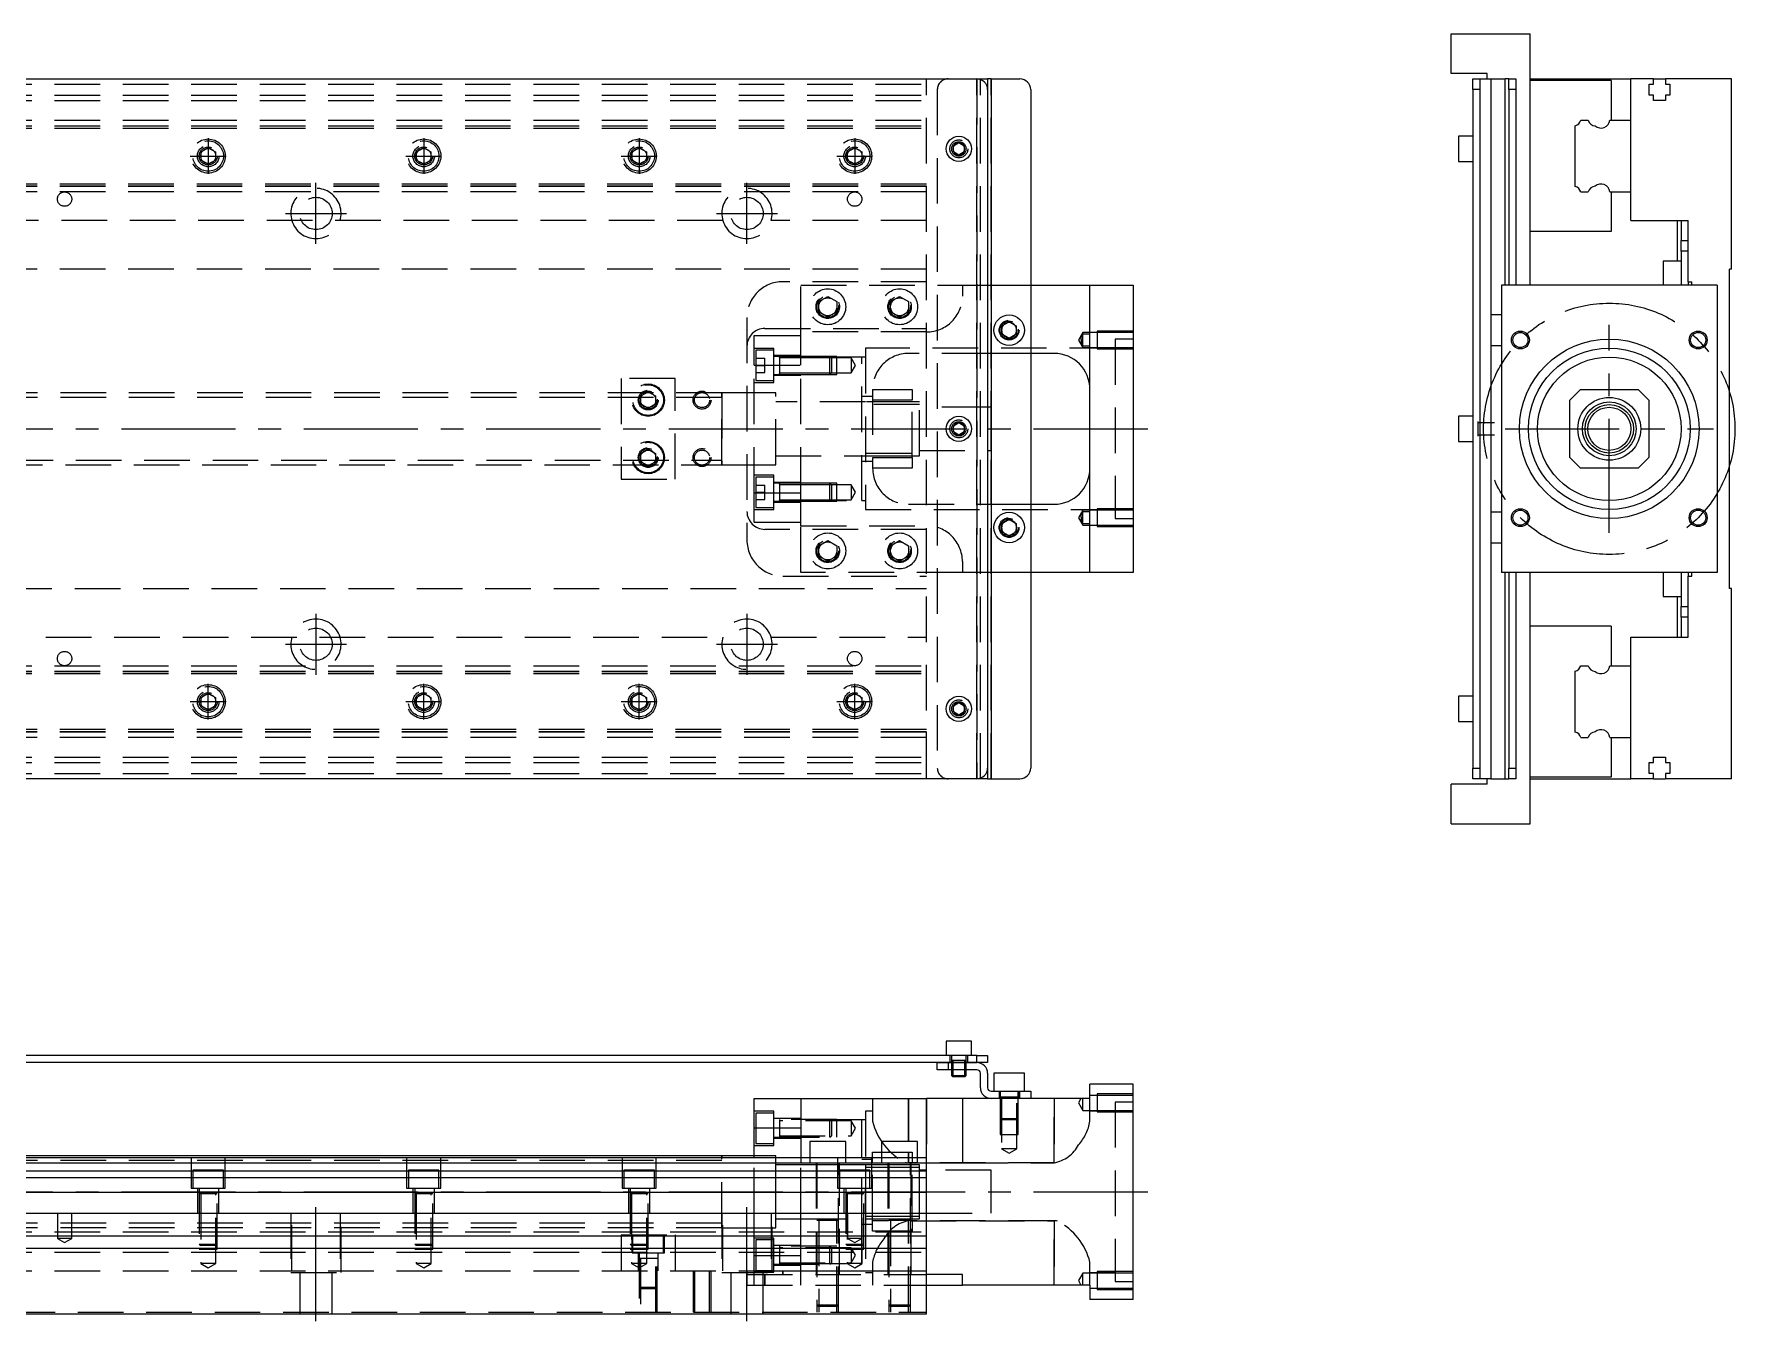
# Model space of a CAD drawing. Extents: x -15 to 942, y -279 to 112.
# Drawn here: x 468.5 to 942.1, y -248.6 to 110 of the extents above; entities that cross this region are included whole.
import ezdxf

# ---------------------------------------------------------------- set-up
doc = ezdxf.new("R2010")
doc.units = 0
doc.linetypes.add('CENTER', pattern=[50.8, 31.75, -6.35, 6.35, -6.35])
doc.linetypes.add('DASHED', pattern=[19.05, 12.7, -6.35])
doc.layers.get('0').update_dxf_attribs({"linetype": 'CONTINUOUS'})
doc.layers.add('CENTER', color=1, linetype='CENTER')

msp = doc.modelspace()

# ---------------------------------------------------------------- linework, layer by layer
at = {"color": 7, "linetype": 'CONTINUOUS'}
for p, q in [((863.1, 110), (885.1, 110)), ((863.1, 99), (863.1, 110)), ((885.1, 40), (885.1, 110)), ((3, 97.5), (731, 97.5)), ((731, 97.5), (734, 97.5)), ((734, 97.5), (734, 94.5)), ((735, 97.5), (734, 97.5)), ((735, 97.5), (735, -97.5)), ((735, 97.5), (743, 97.5)), ((873.1, 99), (863.1, 99)), ((869.1, 97.5), (871.1, 97.5)), ((869.1, 94.5), (869.1, 97.5)), ((871.1, 97.5), (874.1, 97.5)), ((871.1, 97.5), (871.1, 94.5)), ((873.1, 97.5), (873.1, 99)), ((874.1, 97.5), (874.1, 31.75)), ((874.1, 97.5), (878.1, 97.5)), ((878.1, 40), (878.1, 97.5)), ((879.1, 97.5), (878.1, 97.5)), ((879.1, 97.5), (881.1, 97.5)), ((879.1, 94.5), (879.1, 97.5)), ((881.1, 97.5), (881.1, 94.5)), ((885.1, 97.5), (913.1, 97.5)), ((907.6, 97), (885.1, 97)), ((907.6, 97), (907.6, 86)), ((913.1, 86), (913.1, 97.5)), ((919.4, 97.5), (913.1, 97.5)), ((918.25, 96), (919.4, 96)), ((918.25, 93), (918.25, 96)), ((919.4, 97.5), (922.8, 97.5)), ((919.4, 96), (919.4, 97.5)), ((922.8, 97.5), (922.8, 96)), ((941.1, 97.5), (922.8, 97.5)), ((922.8, 96), (923.95, 96)), ((923.95, 96), (923.95, 93)), ((941.1, 44.5), (941.1, 97.5)), ((734, 94.5), (734, -94.5)), ((746, 94.5), (746, -94.5)), ((871.1, 94.5), (869.1, 94.5)), ((869.1, 94.5), (869.1, -94.5)), ((871.1, 94.5), (871.1, -94.5)), ((881.1, 94.5), (879.1, 94.5)), ((879.1, 94.5), (879.1, 40)), ((880.2, 94.500006), (880.2, 94.499148)), ((881.1, 94.5), (881.1, 40)), ((919.4, 93), (918.25, 93)), ((919.4, 91.5), (919.4, 93)), ((922.8, 91.5), (919.4, 91.5)), ((922.8, 93), (922.8, 91.5)), ((923.95, 93), (922.8, 93)), ((899.139608, 86), (901.260392, 86)), ((907.281934, 86), (913.1, 86)), ((913.1, 66), (913.1, 86)), ((913.1, 66), (913.1, 86)), ((865.1, 81.5), (865.1, 78)), ((869.1, 81.5), (865.1, 81.5)), ((897.6, 67.539608), (897.6, 84.460392)), ((724.5, 78.866026), (726, 79.73205)), ((724.5, 77.133974), (724.5, 78.866026)), ((726, 76.26795), (724.5, 77.133974)), ((726, 79.73205), (727.5, 78.866026)), ((727.5, 77.133974), (726, 76.26795)), ((727.5, 78.866026), (727.5, 77.133974)), ((865.1, 78), (865.1, 74.5)), ((865.1, 74.5), (869.1, 74.5)), ((899.139608, 66), (901.260392, 66)), ((907.281934, 66), (913.1, 66)), ((907.6, 66), (907.6, 55)), ((913.1, 58), (913.1, 66)), ((913.1, 58), (929.1, 58)), ((926.1, 46.75), (926.1, 58)), ((927.1, 58), (927.1, 52.5)), ((929.1, 41), (929.1, 58)), ((907.6, 55), (885.1, 55)), ((927.1, 52.5), (929.1, 52.5)), ((927.1, 49.5), (927.1, 52.5)), ((929.1, 49.5), (927.1, 49.5)), ((927.1, 49.5), (927.1, 40)), ((922.1, 46.75), (922.1, 42.5)), ((927.1, 46.75), (922.1, 46.75)), ((941.1, 44.5), (940.6, 44.5)), ((940.6, -44.5), (940.6, 44.5)), ((746, 40), (762.5, 40)), ((762.5, -40), (762.5, 40)), ((762.5, 40), (774.5, 40)), ((774.5, 40), (774.5, -40)), ((937.1, 40), (877.1, 40)), ((877.1, 40), (877.1, -40)), ((922.1, 42.5), (922.1, 40)), ((929.1, 41), (930.1, 41)), ((929.1, 41), (929.1, 40)), ((930.1, 40), (930.1, 41)), ((937.1, 40), (937.1, -40)), ((738, 28.6547), (740, 29.809402)), ((738, 26.3453), (738, 28.6547)), ((740, 29.809402), (742, 28.6547)), ((742, 28.6547), (742, 26.3453)), ((874.1, 31.75), (874.1, 27.5)), ((877.1, 31.75), (874.1, 31.75)), ((740, 25.190598), (738, 26.3453)), ((742, 26.3453), (740, 25.190598)), ((874.1, 27.5), (874.1, 23.25)), ((752.5, 21), (746, 21)), ((874.1, 23.25), (874.1, -23.25)), ((874.1, 23.25), (877.1, 23.25)), ((899.1, 11), (896.1, 8)), ((899.1, 11), (915.1, 11)), ((918.1, 8), (915.1, 11)), ((896.1, -8), (896.1, 8)), ((918.1, 8), (918.1, -8)), ((724.5, 0.866026), (726, 1.73205)), ((724.5, -0.866026), (724.5, 0.866026)), ((726, 1.73205), (727.5, 0.866026)), ((727.5, 0.866026), (727.5, -0.866026)), ((865.1, 3.5), (865.1, 0)), ((869.1, 3.5), (865.1, 3.5)), ((865.1, 0), (865.1, -3.5)), ((870.5, 2.000006), (870.5, 1.41499)), ((871.1, 1.65), (870.5, 1.65)), ((870.5, 1.41499), (870.5, 0)), ((870.5, 0), (870.5, -1.415062)), ((873.1, 1.65), (871.1, 1.65)), ((875.1, 1.65), (873.1, 1.65)), ((726, -1.73205), (724.5, -0.866026)), ((727.5, -0.866026), (726, -1.73205)), ((865.1, -3.5), (869.1, -3.5)), ((870.5, -1.415062), (870.5, -2.000006)), ((870.5, -1.65), (871.1, -1.65)), ((871.1, -1.65), (873.1, -1.65)), ((873.1, -1.65), (875.1, -1.65)), ((896.1, -8), (899.1, -11)), ((915.1, -11), (918.1, -8)), ((915.1, -11), (899.1, -11)), ((746, -21), (752.5, -21)), ((874.1, -23.25), (874.1, -27.5)), ((877.1, -23.25), (874.1, -23.25)), ((738, -26.3453), (740, -25.190598)), ((738, -28.6547), (738, -26.3453)), ((740, -25.190598), (742, -26.3453)), ((742, -26.3453), (742, -28.6547)), ((874.1, -27.5), (874.1, -31.75)), ((740, -29.809402), (738, -28.6547)), ((742, -28.6547), (740, -29.809402)), ((874.1, -31.75), (874.1, -97.5)), ((874.1, -31.75), (877.1, -31.75)), ((762.5, -40), (746, -40)), ((774.5, -40), (762.5, -40)), ((937.1, -40), (877.1, -40)), ((878.1, -97.5), (878.1, -40)), ((879.1, -40), (879.1, -94.5)), ((881.1, -40), (881.1, -94.5)), ((885.1, -110), (885.1, -40)), ((922.1, -40), (922.1, -42.5)), ((922.1, -42.5), (922.1, -46.75)), ((927.1, -40), (927.1, -49.5)), ((929.1, -40), (929.1, -41)), ((929.1, -58), (929.1, -41)), ((929.1, -41), (930.1, -41)), ((930.1, -41), (930.1, -40)), ((922.1, -46.75), (927.1, -46.75)), ((926.1, -58), (926.1, -46.75)), ((941.1, -44.5), (940.6, -44.5)), ((941.1, -97.5), (941.1, -44.5)), ((927.1, -49.5), (929.1, -49.5)), ((927.1, -52.5), (927.1, -49.5)), ((907.6, -55), (885.1, -55)), ((907.6, -55), (907.6, -66)), ((929.1, -52.5), (927.1, -52.5)), ((927.1, -52.5), (927.1, -58)), ((913.1, -66), (913.1, -58)), ((913.1, -58), (929.1, -58)), ((899.139608, -66), (901.260392, -66)), ((907.281934, -66), (913.1, -66)), ((913.1, -86), (913.1, -66)), ((913.1, -86), (913.1, -66)), ((897.6, -84.460392), (897.6, -67.539608)), ((865.1, -74.5), (865.1, -78)), ((869.1, -74.5), (865.1, -74.5)), ((724.5, -77.133974), (726, -76.26795)), ((724.5, -78.866026), (724.5, -77.133974)), ((726, -79.73205), (724.5, -78.866026)), ((726, -76.26795), (727.5, -77.133974)), ((727.5, -78.866026), (726, -79.73205)), ((727.5, -77.133974), (727.5, -78.866026)), ((865.1, -78), (865.1, -81.5)), ((865.1, -81.5), (869.1, -81.5)), ((899.139608, -86), (901.260392, -86)), ((907.281934, -86), (913.1, -86)), ((907.6, -86), (907.6, -97)), ((913.1, -97.5), (913.1, -86)), ((734, -94.5), (734, -97.5)), ((869.1, -94.5), (871.1, -94.5)), ((869.1, -97.5), (869.1, -94.5)), ((871.1, -94.5), (871.1, -97.5)), ((879.1, -94.5), (881.1, -94.5)), ((879.1, -97.5), (879.1, -94.5)), ((881.1, -94.5), (881.1, -97.5)), ((918.25, -93), (919.4, -93)), ((918.25, -96), (918.25, -93)), ((919.4, -91.5), (922.8, -91.5)), ((919.4, -93), (919.4, -91.5)), ((922.8, -91.5), (922.8, -93)), ((922.8, -93), (923.95, -93)), ((923.95, -93), (923.95, -96)), ((731, -97.5), (3, -97.5)), ((734, -97.5), (731, -97.5)), ((734, -97.5), (735, -97.5)), ((735, -97.5), (743, -97.5)), ((863.1, -110), (863.1, -99)), ((873.1, -99), (863.1, -99)), ((871.1, -97.5), (869.1, -97.5)), ((874.1, -97.5), (871.1, -97.5)), ((873.1, -99), (873.1, -97.5)), ((874.1, -97.5), (878.1, -97.5)), ((878.1, -97.5), (879.1, -97.5)), ((881.1, -97.5), (879.1, -97.5)), ((907.6, -97), (885.1, -97)), ((885.1, -97.5), (913.1, -97.5)), ((919.4, -97.5), (913.1, -97.5)), ((919.4, -96), (918.25, -96)), ((919.4, -97.5), (919.4, -96)), ((919.4, -97.5), (922.8, -97.5)), ((922.8, -96), (922.8, -97.5)), ((923.95, -96), (922.8, -96)), ((941.1, -97.5), (922.8, -97.5)), ((863.1, -110), (885.1, -110)), ((731, -174.55), (442, -174.55)), ((729.5, -170.55), (722.5, -170.55)), ((722.5, -170.55), (722.5, -174.55)), ((729.5, -174.55), (729.5, -170.55)), ((731, -176.55), (731, -174.55)), ((731, -174.55), (734, -174.55)), ((734, -174.55), (734, -176.55)), ((723, -176.55), (442, -176.55)), ((720, -178.55), (720, -176.55)), ((723, -178.55), (720, -178.55)), ((723, -176.55), (723, -178.55)), ((723, -176.55), (731, -176.55)), ((731, -176.55), (723, -176.55)), ((731, -178.55), (723, -178.55)), ((724, -178.55), (724, -180.2)), ((724.35, -178.55), (724.35, -180.55)), ((727.65, -180.55), (727.65, -178.55)), ((728, -180.2), (728, -178.55)), ((734, -176.55), (731, -176.55)), ((732, -183.55), (732, -179.55)), ((734, -179.55), (734, -183.55)), ((744.25, -179.55), (735.75, -179.55)), ((735.75, -179.55), (735.75, -184.55)), ((744.25, -184.55), (744.25, -179.55)), ((724, -180.2), (728, -180.2)), ((724, -180.2), (724.35, -180.55)), ((727.65, -180.55), (724.35, -180.55)), ((727.65, -180.55), (728, -180.2)), ((735, -184.55), (743, -184.55)), ((743, -186.55), (743, -184.55)), ((743, -184.55), (746, -184.55)), ((746, -184.55), (746, -186.55)), ((774.5, -182.55), (762.5, -182.55)), ((762.5, -186.55), (762.5, -182.55)), ((774.5, -242.55), (774.5, -182.55)), ((669, -186.55), (682, -186.55)), ((669, -194.76658), (669, -186.55)), ((682, -186.55), (717, -186.55)), ((682, -186.55), (682, -203.05)), ((717, -203.05), (717, -186.55)), ((727, -186.55), (717, -186.55)), ((735, -186.55), (727, -186.55)), ((727, -186.55), (727, -204.55)), ((743, -186.55), (735, -186.55)), ((746, -186.55), (743, -186.55)), ((762.5, -186.55), (746, -186.55)), ((669, -194.76658), (682, -194.76658)), ((669, -203.05), (669, -194.76658)), ((694.5, -198.55), (684.5, -198.55)), ((684.5, -198.55), (684.5, -203.05)), ((694.5, -203.05), (694.5, -198.55)), ((714.5, -198.55), (704.5, -198.55)), ((704.5, -198.55), (704.5, -203.05)), ((714.5, -203.05), (714.5, -198.55)), ((660, -202.55), (441.5, -202.55)), ((717, -203.05), (441.5, -203.05)), ((660, -202.55), (659.995, -202.55)), ((660, -202.549994), (660, -203.05)), ((660, -202.549994), (660, -203.05)), ((660, -202.550502), (660, -202.55)), ((669, -202.55), (660, -202.55)), ((660.005, -202.55), (660, -202.55)), ((660, -203.047168), (660, -202.550502)), ((717, -246.55), (717, -203.05)), ((717, -204.589608), (441.5, -204.589608)), ((441.5, -206.710392), (717, -206.710392)), ((700, -205.049994), (700, -220.050006)), ((702, -205.8), (700, -205.8)), ((706.5, -205.8), (702, -205.8)), ((712.5, -205.8), (706.5, -205.8)), ((713, -205.8), (712.5, -205.8)), ((715, -205.8), (713, -205.8)), ((727, -204.55), (717, -204.55)), ((717, -208.620532), (441.5, -208.620532)), ((717, -212.731934), (441.5, -212.731934)), ((700, -212.55), (700, -220.050006)), ((17, -218.55), (717, -218.55)), ((700, -219.3), (715, -219.3)), ((17, -224.85), (717, -224.85)), ((17, -228.25), (717, -228.25)), ((727, -235.55), (717, -235.55)), ((727, -238.55), (727, -235.55)), ((717, -238.55), (727, -238.55)), ((762.5, -238.55), (727, -238.55)), ((762.5, -238.55), (762.5, -242.55)), ((774.5, -242.55), (762.5, -242.55)), ((17, -246.55), (717, -246.55))]:
    msp.add_line(p, q, dxfattribs=at)
at = {"color": 3, "linetype": 'DASHED'}
for p, q in [((17, 96), (717, 96)), ((717, -97.5), (717, 97.5)), ((731, -97.5), (731, 97.5)), ((731, 97.5), (731, -97.5)), ((732, -97.5), (732, 97.5)), ((735, -97.5), (735, 97.5)), ((17, 93), (717, 93)), ((17, 91.5), (717, 91.5)), ((720, 94.5), (720, -94.5)), ((17, 86), (717, 86)), ((17, 84.460392), (717, 84.460392)), ((17, 84.403994), (717, 84.403994)), ((17, 83.8), (717, 83.8)), ((514.5, 76), (514.534018, 76.411016)), ((515, 77.1547), (517, 78.309402)), ((515, 74.8453), (515, 77.1547)), ((517, 78.309402), (519, 77.1547)), ((519, 77.1547), (519, 74.8453)), ((574.5, 76), (574.534018, 76.411016)), ((575, 77.1547), (577, 78.309402)), ((575, 74.8453), (575, 77.1547)), ((577, 78.309402), (579, 77.1547)), ((579, 77.1547), (579, 74.8453)), ((634.5, 76), (634.534018, 76.411016)), ((635, 77.1547), (637, 78.309402)), ((635, 74.8453), (635, 77.1547)), ((637, 78.309402), (639, 77.1547)), ((639, 77.1547), (639, 74.8453)), ((695, 77.1547), (697, 78.309402)), ((695, 74.8453), (695, 77.1547)), ((697, 78.309402), (699, 77.1547)), ((699, 77.1547), (699, 74.8453)), ((699.483582, 76.286038), (699.5, 76)), ((727.973226, 78.326156), (728, 78)), ((517, 73.690598), (515, 74.8453)), ((519, 74.8453), (517, 73.690598)), ((577, 73.690598), (575, 74.8453)), ((579, 74.8453), (577, 73.690598)), ((637, 73.690598), (635, 74.8453)), ((639, 74.8453), (637, 73.690598)), ((697, 73.690598), (695, 74.8453)), ((699, 74.8453), (697, 73.690598)), ((717, 68.2), (17, 68.2)), ((717, 67.596006), (17, 67.596006)), ((717, 67.539608), (17, 67.539608)), ((717, 66), (17, 66)), ((660.291796, 58), (433.708204, 58)), ((717, 58), (673.708204, 58)), ((717, 44.5), (22.640312, 44.5)), ((717, 41), (677, 41)), ((682, 27), (682, 40)), ((682, 40), (727, 40)), ((727, 40), (727, 37)), ((727, 40), (734, 40)), ((734, 40), (746, 40)), ((687, 35.443376), (689.5, 36.886752)), ((687, 32.556624), (687, 35.443376)), ((689.5, 36.886752), (692, 35.443376)), ((692, 35.443376), (692, 32.556624)), ((692.477798, 34.364306), (692.5, 34)), ((707, 35.443376), (709.5, 36.886752)), ((707, 32.556624), (707, 35.443376)), ((709.5, 36.886752), (712, 35.443376)), ((712, 35.443376), (712, 32.556624)), ((712.477798, 34.364306), (712.5, 34)), ((667, 31), (667, -31)), ((689.5, 31.113248), (687, 32.556624)), ((692, 32.556624), (689.5, 31.113248)), ((709.5, 31.113248), (707, 32.556624)), ((712, 32.556624), (709.5, 31.113248)), ((669, 17.78342), (669, 26)), ((669, 26), (682, 26)), ((672, 28), (717, 28)), ((682, 17.78342), (682, 27)), ((717, 27), (682, 27)), ((682, 17.78342), (682, 26)), ((742.483582, 27.786038), (742.5, 27.5)), ((760.5, 26.848738), (759.287564, 24.748738)), ((759.287564, 24.748738), (760.5, 22.648738)), ((760.016436, 24.911344), (760.060666, 25.226886)), ((760.060666, 25.226886), (760.163852, 25.611128)), ((760.163852, 25.611128), (760.302956, 25.985522)), ((760.302956, 25.985522), (760.5, 26.435254)), ((764.5, 26.848738), (760.5, 26.848738)), ((760.5, 26.435254), (760.5, 26.848738)), ((760.5, 23.06222), (760.5, 26.435794)), ((760.5, 26.435254), (762.5, 26.435254)), ((764.5, 27.248732), (764.5, 22.248742)), ((774.5, 27.248732), (764.5, 27.248732)), ((774.5, 26.848738), (764.5, 26.848738)), ((769.5, 25), (769.5, -25)), ((774.5, 25), (769.5, 25)), ((674.5, 22.42767), (669, 22.42767)), ((669.5, 21.92767), (669.5, 13.42767)), ((674.5, 21.92767), (669.5, 21.92767)), ((669.5, 19.67767), (672, 19.67767)), ((672, 17.67767), (672, 19.67767)), ((674.5, 12.92767), (674.5, 22.42767)), ((682, 20.42767), (674.5, 20.42767)), ((676.105, 20.17767), (674.5, 20.17767)), ((682, 20.17767), (676.095, 20.17767)), ((676.1, 20.177674), (676.1, 15.177664)), ((676.1, 20.17767), (676.1, 19.92022)), ((676.1, 19.920202), (676.1, 20.17767)), ((676.1, 19.92022), (676.1, 15.435068)), ((682, 19.77767), (676.1, 19.77767)), ((690.1, 20.17767), (682, 20.17767)), ((690.1, 20.177664), (682, 20.177664)), ((699, 20), (682, 20)), ((699, 20), (682, 20)), ((690.5, 19.77767), (682, 19.77767)), ((690.5, 19.77767), (682, 19.77767)), ((690.1, 15.17767), (690.1, 20.17767)), ((690.5, 19.77767), (690.1, 20.17767)), ((692, 20.177664), (690.1, 20.177664)), ((690.5, 19.77767), (690.5, 15.57767)), ((692, 19.77767), (690.5, 19.77767)), ((692, 15.177674), (692, 20.177664)), ((696, 19.77767), (692, 19.77767)), ((696, 19.77767), (696, 15.57767)), ((697.212436, 17.67767), (696, 19.77767)), ((699, -20), (699, 20)), ((700, 20), (699, 20)), ((700, 22.5), (700, -22.5)), ((769.5, 22.5), (700, 22.5)), ((734, 21), (712, 21)), ((746, 21), (734, 21)), ((760.5, 22.648738), (760.5, 23.06222)), ((762.5, 23.06222), (760.5, 23.06222)), ((760.5, 22.648738), (764.5, 22.648738)), ((764.5, 22.648738), (774.5, 22.648738)), ((764.5, 22.248742), (774.5, 22.248742)), ((669, 17.78342), (682, 17.78342)), ((669, -17.78342), (669, 17.78342)), ((669.5, 17.67767), (672, 17.67767)), ((669.5, 15.67767), (672, 15.67767)), ((672, 15.67767), (672, 17.67767)), ((674.5, 15.17767), (676.105, 15.17767)), ((674.5, 14.92767), (682, 14.92767)), ((676.095, 15.17767), (682, 15.17767)), ((676.1, 15.57767), (682, 15.57767)), ((676.1, 15.17767), (676.1, 15.435118)), ((676.1, 15.435068), (676.1, 15.17767)), ((682, -17.78342), (682, 17.78342)), ((682, -17.78342), (682, 17.78342)), ((682, 15.57767), (690.5, 15.57767)), ((682, 15.57767), (690.5, 15.57767)), ((682, 15.177674), (690.1, 15.177674)), ((682, 15.17767), (690.1, 15.17767)), ((690.1, 15.17767), (690.5, 15.57767)), ((690.1, 15.177674), (692, 15.177674)), ((690.5, 15.57767), (692, 15.57767)), ((692, 15.57767), (696, 15.57767)), ((696, 15.57767), (697.212436, 17.67767)), ((660.005, 10), (382, 10)), ((632, 14), (632, -14)), ((647, 14), (632, 14)), ((637.5, 9.1547), (639.5, 10.309402)), ((639.5, 10.309402), (641.5, 9.1547)), ((647, -14), (647, 14)), ((669, 10), (659.995, 10)), ((660, 10.000006), (660, -10.000006)), ((660, 10.000006), (660, -10.000006)), ((660, -10), (660, 10)), ((660, 10), (660, 8.95261)), ((669, 12.92767), (674.5, 12.92767)), ((675, 10), (669, 10)), ((675, 10), (669, 10)), ((669.5, 13.42767), (674.5, 13.42767)), ((675, -10), (675, 10)), ((675, -10), (675, 10)), ((702, 11), (713, 11)), ((702, 11), (702, -11)), ((713, 11), (713, 8)), ((660, 8.75), (42, 8.75)), ((637.5, 6.8453), (637.5, 9.1547)), ((639.5, 5.690598), (637.5, 6.8453)), ((641.5, 6.8453), (639.5, 5.690598)), ((641.5, 9.1547), (641.5, 6.8453)), ((641.983582, 8.286038), (642, 8)), ((700.005, 7.5), (675, 7.5)), ((699.995, 7.5), (675, 7.5)), ((702, 9), (699, 9)), ((713, 7.5), (699.995, 7.5)), ((700.005, 7.5), (699.995, 7.5)), ((715, 6.75), (700, 6.75)), ((713, 7.5), (700.005, 7.5)), ((713, 8), (702, 8)), ((713, -8), (713, 8)), ((715, 7.5), (713, 7.5)), ((715, -7.5), (715, 7.5)), ((734, 6), (715, 6)), ((735, 6), (734, 6)), ((735, -6), (735, 6)), ((727.973226, 0.326156), (728, 0)), ((42, -8.75), (660, -8.75)), ((637.5, -6.8453), (639.5, -5.690598)), ((637.5, -9.1547), (637.5, -6.8453)), ((639.5, -10.309402), (637.5, -9.1547)), ((639.5, -5.690598), (641.5, -6.8453)), ((641.5, -9.1547), (639.5, -10.309402)), ((641.5, -6.8453), (641.5, -9.1547)), ((641.983582, -7.713962), (642, -8)), ((660, -8.95261), (660, -9.999498)), ((675, -7.5), (700.005, -7.5)), ((675, -7.5), (699.995, -7.5)), ((699, -9), (702, -9)), ((699.995, -7.5), (713, -7.5)), ((699.995, -7.5), (700.005, -7.5)), ((700, -6.75), (715, -6.75)), ((700.005, -7.5), (713, -7.5)), ((702, -8), (713, -8)), ((713, -7.5), (715, -7.5)), ((713, -8), (713, -11)), ((715, -6), (734, -6)), ((734, -6), (735, -6)), ((382, -10), (660.005, -10)), ((632, -14), (647, -14)), ((659.995, -10), (669, -10)), ((660, -9.999498), (660, -10)), ((669, -10), (675, -10)), ((669, -10), (675, -10)), ((674.5, -12.92767), (669, -12.92767)), ((669.5, -13.42767), (669.5, -21.92767)), ((674.5, -13.42767), (669.5, -13.42767)), ((674.5, -22.42767), (674.5, -12.92767)), ((713, -11), (702, -11)), ((669, -17.78342), (682, -17.78342)), ((669, -26), (669, -17.78342)), ((669.5, -15.67767), (672, -15.67767)), ((669.5, -17.67767), (672, -17.67767)), ((672, -17.67767), (672, -15.67767)), ((672, -19.67767), (672, -17.67767)), ((682, -14.92767), (674.5, -14.92767)), ((676.105, -15.17767), (674.5, -15.17767)), ((682, -15.177672), (676.095, -15.17767)), ((676.1, -15.177664), (676.1, -20.177674)), ((676.1, -15.177664), (676.1, -20.177674)), ((676.1, -15.177664), (676.1, -20.177674)), ((676.1, -15.17767), (676.1, -15.435118)), ((676.1, -15.435136), (676.1, -15.17767)), ((676.1, -15.435118), (676.1, -19.920272)), ((682, -15.57767), (676.1, -15.57767)), ((690.1, -15.17767), (682, -15.177672)), ((690.1, -15.177674), (682, -15.177674)), ((690.5, -15.57767), (682, -15.57767)), ((690.5, -15.57767), (682, -15.57767)), ((682, -26), (682, -17.78342)), ((682, -27), (682, -17.78342)), ((690.1, -20.17767), (690.1, -15.17767)), ((690.5, -15.57767), (690.1, -15.17767)), ((692, -15.177674), (690.1, -15.177674)), ((690.5, -15.57767), (690.5, -19.77767)), ((692, -15.57767), (690.5, -15.57767)), ((692, -20.177664), (692, -15.177674)), ((696, -15.57767), (692, -15.57767)), ((696, -15.57767), (696, -19.77767)), ((697.212436, -17.67767), (696, -15.57767)), ((696, -19.77767), (697.212436, -17.67767)), ((669, -22.42767), (674.5, -22.42767)), ((669.5, -19.67767), (672, -19.67767)), ((669.5, -21.92767), (674.5, -21.92767)), ((674.5, -20.17767), (676.105, -20.17767)), ((674.5, -20.42767), (682, -20.42767)), ((676.095, -20.17767), (682, -20.177668)), ((676.1, -19.77767), (682, -19.77767)), ((676.1, -20.17767), (676.1, -19.92022)), ((676.1, -19.920272), (676.1, -20.17767)), ((682, -19.77767), (690.5, -19.77767)), ((682, -19.77767), (690.5, -19.77767)), ((682, -20), (699, -20)), ((682, -20), (699, -20)), ((682, -20.177664), (690.1, -20.177664)), ((682, -20.177668), (690.1, -20.17767)), ((690.1, -20.17767), (690.5, -19.77767)), ((690.1, -20.177664), (692, -20.177664)), ((690.5, -19.77767), (692, -19.77767)), ((692, -19.77767), (696, -19.77767)), ((699, -20), (700, -20)), ((700, -22.5), (769.5, -22.5)), ((712, -21), (734, -21)), ((734, -21), (746, -21)), ((760.5, -22.648738), (759.287564, -24.748738)), ((760.163852, -23.886348), (760.302956, -23.511954)), ((760.302956, -23.511954), (760.5, -23.06222)), ((764.5, -22.648738), (760.5, -22.648738)), ((760.5, -23.06222), (760.5, -22.648738)), ((760.5, -26.435254), (760.5, -23.06168)), ((760.5, -23.06222), (762.5, -23.06222)), ((764.5, -22.248742), (764.5, -27.248732)), ((774.5, -22.248742), (764.5, -22.248742)), ((774.5, -22.648738), (764.5, -22.648738)), ((669, -26), (682, -26)), ((717, -28), (672, -28)), ((682, -27), (717, -27)), ((682, -40), (682, -27)), ((737.5, -27.5), (737.52689, -27.134318)), ((759.287564, -24.748738), (760.5, -26.848738)), ((760.016436, -24.586132), (760.060666, -24.27059)), ((760.060666, -24.27059), (760.163852, -23.886348)), ((760.5, -26.848738), (760.5, -26.435254)), ((762.5, -26.435254), (760.5, -26.435254)), ((760.5, -26.848738), (764.5, -26.848738)), ((764.5, -26.848738), (774.5, -26.848738)), ((764.5, -27.248732), (774.5, -27.248732)), ((769.5, -25), (774.5, -25)), ((687, -32.556624), (689.5, -31.113248)), ((687, -35.443376), (687, -32.556624)), ((689.5, -31.113248), (692, -32.556624)), ((692, -32.556624), (692, -35.443376)), ((707, -32.556624), (709.5, -31.113248)), ((707, -35.443376), (707, -32.556624)), ((709.5, -31.113248), (712, -32.556624)), ((712, -32.556624), (712, -35.443376)), ((686.5, -34), (686.520026, -33.653944)), ((689.5, -36.886752), (687, -35.443376)), ((692, -35.443376), (689.5, -36.886752)), ((709.5, -36.886752), (707, -35.443376)), ((712, -35.443376), (709.5, -36.886752)), ((712.477798, -33.635694), (712.5, -34)), ((727, -37), (727, -40)), ((677, -41), (717, -41)), ((727, -40), (682, -40)), ((734, -40), (727, -40)), ((746, -40), (734, -40)), ((22.640312, -44.5), (717, -44.5)), ((433.708204, -58), (660.291796, -58)), ((673.708204, -58), (717, -58)), ((17, -66), (717, -66)), ((17, -67.539608), (717, -67.539608)), ((17, -67.596006), (717, -67.596006)), ((17, -68.2), (717, -68.2)), ((514.5, -76), (514.534018, -75.588984)), ((515, -74.8453), (517, -73.690598)), ((515, -77.1547), (515, -74.8453)), ((517, -73.690598), (519, -74.8453)), ((519, -74.8453), (519, -77.1547)), ((575, -74.8453), (577, -73.690598)), ((575, -77.1547), (575, -74.8453)), ((577, -73.690598), (579, -74.8453)), ((579, -74.8453), (579, -77.1547)), ((579.483582, -75.713962), (579.5, -76)), ((634.5, -76), (634.534018, -75.588984)), ((635, -74.8453), (637, -73.690598)), ((635, -77.1547), (635, -74.8453)), ((637, -73.690598), (639, -74.8453)), ((639, -74.8453), (639, -77.1547)), ((695, -74.8453), (697, -73.690598)), ((695, -77.1547), (695, -74.8453)), ((697, -73.690598), (699, -74.8453)), ((699, -74.8453), (699, -77.1547)), ((699.483582, -75.713962), (699.5, -76)), ((517, -78.309402), (515, -77.1547)), ((519, -77.1547), (517, -78.309402)), ((577, -78.309402), (575, -77.1547)), ((579, -77.1547), (577, -78.309402)), ((637, -78.309402), (635, -77.1547)), ((639, -77.1547), (637, -78.309402)), ((697, -78.309402), (695, -77.1547)), ((699, -77.1547), (697, -78.309402)), ((727.973226, -77.673844), (728, -78)), ((717, -83.8), (17, -83.8)), ((717, -84.403994), (17, -84.403994)), ((717, -84.460392), (17, -84.460392)), ((717, -86), (717, -84.460392)), ((717, -86), (17, -86)), ((17, -91.5), (717, -91.5)), ((17, -93), (717, -93)), ((17, -96), (717, -96)), ((723.5, -174.55), (723.5, -176.55)), ((724, -174.55), (724, -178.55)), ((728, -178.55), (728, -174.55)), ((728.5, -176.55), (728.5, -174.55)), ((720, -176.55), (723, -176.55)), ((728.000006, -175.95), (723.999994, -175.95)), ((724.000006, -176.55), (724.000006, -178.55)), ((724.35, -175.95), (724.35, -178.55)), ((727.65, -178.55), (727.65, -175.95)), ((727.999994, -178.55), (727.999994, -176.55)), ((737.25, -184.55), (737.25, -186.55)), ((737.500006, -184.55), (737.500006, -196.55)), ((742.499994, -196.55), (742.499994, -184.55)), ((742.75, -186.55), (742.75, -184.55)), ((702, -186.55), (702, -192.922214)), ((712, -198.55), (712, -186.55)), ((712, -186.55), (712, -198.55)), ((717, -186.55), (717, -203.05)), ((742.500006, -186.15), (737.499994, -186.15)), ((737.9, -186.15), (737.9, -200.55)), ((742.1, -200.55), (742.1, -186.15)), ((752.5, -186.55), (752.5, -204.472252)), ((752.5, -204.472252), (752.5, -186.55)), ((760.009982, -186.55), (759.287564, -187.801262)), ((759.287564, -187.801262), (760.5, -189.901262)), ((760.5, -189.901262), (760.5, -186.55)), ((764.5, -185.701262), (762.5, -185.701262)), ((762.5, -192.922214), (762.5, -186.55)), ((764.5, -185.301268), (764.5, -190.301258)), ((774.5, -185.301268), (764.5, -185.301268)), ((774.5, -185.701262), (764.5, -185.701262)), ((769.5, -187.55), (769.5, -237.55)), ((774.5, -187.55), (769.5, -187.55)), ((674.5, -190.12233), (669, -190.12233)), ((669.5, -190.62233), (669.5, -194.87233)), ((674.5, -190.62233), (669.5, -190.62233)), ((674.5, -199.62233), (674.5, -190.12233)), ((682, -192.12233), (674.5, -192.12233)), ((692, -192.372336), (674.5, -192.372336)), ((676.1, -192.372326), (676.1, -197.372336)), ((696, -192.77233), (676.1, -192.77233)), ((699, -192.55), (682, -192.55)), ((690.1, -194.87233), (690.1, -192.37233)), ((690.5, -192.77233), (690.1, -192.37233)), ((690.5, -192.77233), (690.5, -194.87233)), ((692, -197.372326), (692, -192.372336)), ((696, -192.77233), (696, -194.87233)), ((697.212436, -194.87233), (696, -192.77233)), ((699, -203.05), (699, -192.55)), ((700, -192.55), (699, -192.55)), ((700, -190.05), (700, -211.55)), ((702, -190.05), (700, -190.05)), ((737.5, -192.15), (742.5, -192.15)), ((737.5, -192.15), (737.9, -192.55)), ((742.1, -192.55), (737.9, -192.55)), ((742.1, -192.55), (742.5, -192.15)), ((760.5, -189.901262), (764.5, -189.901262)), ((769.5, -190.05), (762.5, -190.05)), ((764.5, -189.901262), (774.5, -189.901262)), ((764.5, -190.301258), (774.5, -190.301258)), ((669.5, -194.87233), (669.5, -199.12233)), ((674.5, -197.372326), (692, -197.372326)), ((674.5, -197.62233), (682, -197.62233)), ((676.1, -196.97233), (696, -196.97233)), ((690.1, -197.37233), (690.1, -194.87233)), ((690.1, -197.37233), (690.5, -196.97233)), ((690.5, -194.87233), (690.5, -196.97233)), ((696, -194.87233), (696, -196.97233)), ((696, -196.97233), (697.212436, -194.87233)), ((737.500006, -196.55), (742.499994, -196.55)), ((512.25, -203.05), (512.25, -211.55)), ((521.75, -211.55), (521.75, -203.05)), ((572.25, -203.05), (572.25, -211.55)), ((581.75, -211.55), (581.75, -203.05)), ((632.25, -203.05), (632.25, -211.55)), ((641.75, -211.55), (641.75, -203.05)), ((660, -222.55), (660, -203.05)), ((669, -199.62233), (674.5, -199.62233)), ((675, -202.55), (669, -202.55)), ((669, -218.55), (669, -203.05)), ((669.5, -199.12233), (674.5, -199.12233)), ((675, -203.05), (675, -202.55)), ((675, -212.55), (675, -203.05)), ((682, -203.05), (682, -204.55)), ((684.5, -203.05), (684.5, -204.55)), ((692.25, -203.05), (692.25, -211.55)), ((694.5, -204.55), (694.5, -203.05)), ((699, -221.55), (699, -203.05)), ((702, -203.55), (699, -203.55)), ((701.75, -211.55), (701.75, -203.05)), ((702, -201.55), (704.5, -201.55)), ((702, -203.05), (702, -201.55)), ((702, -204.55), (702, -203.05)), ((704.5, -201.55), (707, -201.55)), ((704.5, -203.05), (704.5, -204.55)), ((707, -201.55), (709.5, -201.55)), ((709.5, -201.55), (712, -201.55)), ((712, -201.55), (713, -201.55)), ((712, -204.472252), (712, -201.55)), ((712, -201.55), (712, -203.05)), ((712, -203.05), (712, -204.472252)), ((713, -201.55), (713, -203.05)), ((713, -203.05), (713, -204.55)), ((714.5, -204.55), (714.5, -203.05)), ((742.1, -200.55), (737.9, -200.55)), ((737.9, -200.55), (740, -201.762436)), ((740, -201.762436), (742.1, -200.55)), ((660, -203.8), (42, -203.8)), ((521.25, -206.55), (512.75, -206.55)), ((512.75, -206.55), (512.75, -211.55)), ((521.25, -211.55), (521.25, -206.55)), ((581.25, -206.55), (572.75, -206.55)), ((572.75, -206.55), (572.75, -211.55)), ((581.25, -211.55), (581.25, -206.55)), ((641.25, -206.55), (632.75, -206.55)), ((632.75, -206.55), (632.75, -211.55)), ((641.25, -211.55), (641.25, -206.55)), ((682, -205.05), (675, -205.05)), ((717, -204.55), (682, -204.55)), ((682, -218.55), (682, -204.55)), ((686.5, -205.05), (682, -205.05)), ((686.25, -204.55), (686.25, -235.55)), ((686.499923, -204.55), (686.500006, -246.05)), ((692.5, -205.05), (686.5, -205.05)), ((692.499994, -246.05), (692.500077, -204.55)), ((699, -205.05), (692.5, -205.05)), ((692.75, -206.55), (692.75, -204.55)), ((692.75, -235.55), (692.75, -206.55)), ((701.25, -206.55), (692.75, -206.55)), ((692.75, -206.55), (692.75, -211.55)), ((700, -205.05), (699, -205.05)), ((700, -205.05), (699.995, -205.05)), ((700.005, -205.05), (700, -205.05)), ((702, -205.05), (700, -205.05)), ((701.25, -211.55), (701.25, -206.55)), ((702, -220.55), (702, -204.55)), ((706.5, -205.05), (702, -205.05)), ((706.25, -204.55), (706.25, -235.55)), ((706.499923, -204.55), (706.500006, -246.05)), ((712.5, -205.05), (706.5, -205.05)), ((711.072778, -204.361004), (711.307618, -204.410138)), ((711.307618, -204.410138), (711.652252, -204.456468)), ((711.652252, -204.456468), (712, -204.472252)), ((712, -204.472252), (713, -204.472252)), ((752.5, -204.472252), (712, -204.472252)), ((712.499994, -246.05), (712.500077, -204.55)), ((713, -205.05), (712.5, -205.05)), ((712.75, -235.55), (712.75, -204.55)), ((713, -204.472252), (714.5, -204.472252)), ((713, -220.55), (713, -204.55)), ((715, -205.05), (713, -205.05)), ((714.5, -204.472252), (717, -204.472252)), ((715, -212.55), (715, -205.05)), ((717, -206.55), (715, -206.55)), ((717, -204.472252), (727, -204.472252)), ((735, -206.55), (717, -206.55)), ((727, -204.472252), (752.5, -204.472252)), ((735, -212.55), (735, -206.55)), ((512.25, -211.55), (521.75, -211.55)), ((514, -211.55), (514, -218.55)), ((514.500006, -211.55), (514.500006, -228.55)), ((519.499994, -228.55), (519.499994, -211.55)), ((520, -218.55), (520, -211.55)), ((572.25, -211.55), (581.75, -211.55)), ((574, -211.55), (574, -218.55)), ((574.500006, -211.55), (574.500006, -228.55)), ((579.499994, -228.55), (579.499994, -211.55)), ((580, -218.55), (580, -211.55)), ((632.25, -211.55), (641.75, -211.55)), ((634, -211.55), (634, -218.55)), ((634.500006, -211.55), (634.500006, -228.55)), ((639.499994, -228.55), (639.499994, -211.55)), ((640, -218.55), (640, -211.55)), ((675, -218.55), (675, -212.55)), ((692.25, -211.55), (701.75, -211.55)), ((694, -211.55), (694, -218.55)), ((694.500006, -211.55), (694.500006, -228.55)), ((699.499994, -228.55), (699.499994, -211.55)), ((700, -218.55), (700, -211.55)), ((700, -218.55), (700, -211.55)), ((715, -220.05), (715, -212.55)), ((735, -218.55), (735, -212.55)), ((519.500006, -213.15), (514.499994, -213.15)), ((514.9, -213.15), (514.9, -232.55)), ((519.1, -232.55), (519.1, -213.15)), ((579.500006, -213.15), (574.499994, -213.15)), ((574.9, -213.15), (574.9, -232.55)), ((579.1, -232.55), (579.1, -213.15)), ((639.500006, -213.15), (634.499994, -213.15)), ((634.9, -213.15), (634.9, -232.55)), ((639.1, -232.55), (639.1, -213.15)), ((699.500006, -213.15), (694.499994, -213.15)), ((694.9, -213.15), (694.9, -232.55)), ((699.1, -232.55), (699.1, -213.15)), ((660, -221.3), (42, -221.3)), ((660, -222.55), (42, -222.55)), ((475, -218.55), (475, -225.55)), ((479, -225.55), (479, -218.55)), ((540, -218.55), (540, -235.05)), ((540.291796, -234.55), (540.291796, -218.55)), ((553.708204, -218.55), (553.708204, -234.55)), ((554, -235.05), (554, -218.55)), ((660, -218.55), (660, -235.05)), ((660.291796, -234.55), (660.291796, -218.55)), ((660.291796, -222.55), (669, -222.55)), ((669, -224.85), (669, -218.55)), ((669, -222.55), (673.708204, -222.55)), ((673.708204, -218.55), (673.708204, -234.55)), ((673.708204, -222.55), (675, -222.55)), ((674, -235.05), (674, -218.55)), ((675, -222.55), (675, -218.55)), ((675, -220.05), (682, -220.05)), ((682, -224.85), (682, -218.55)), ((682, -220.05), (700.005, -220.05)), ((692.500006, -220.55), (686.499994, -220.55)), ((687, -220.55), (687, -246.05)), ((692, -246.05), (692, -220.55)), ((695, -218.55), (695, -225.55)), ((699, -225.55), (699, -218.55)), ((699, -221.55), (702, -221.55)), ((699.499994, -224.85), (699.499994, -218.55)), ((699.995, -220.05), (713, -220.05)), ((700, -218.55), (700, -235.05)), ((700.005, -220.05), (713, -220.05)), ((702, -220.55), (706.39999, -220.55)), ((702, -223.55), (702, -220.55)), ((712.500006, -220.55), (706.499994, -220.55)), ((707, -220.55), (707, -246.05)), ((712, -246.05), (712, -220.55)), ((752.5, -220.627748), (712.562908, -220.627748)), ((712.562908, -220.627748), (752.5, -220.627748)), ((712.60001, -220.55), (713, -220.55)), ((713, -220.05), (715, -220.05)), ((713, -220.55), (713, -223.55)), ((717, -218.55), (735, -218.55)), ((752.5, -220.627748), (752.5, -238.55)), ((752.5, -238.55), (752.5, -220.627748)), ((752.847748, -220.643532), (752.5, -220.627748)), ((753.192382, -220.689862), (752.847748, -220.643532)), ((753.427222, -220.738996), (753.192382, -220.689862)), ((17, -223.7), (717, -223.7)), ((479, -225.55), (475, -225.55)), ((475, -225.55), (477, -226.7047)), ((477, -226.7047), (479, -225.55)), ((514.5, -227.15), (519.5, -227.15)), ((514.5, -227.15), (514.9, -227.55)), ((519.1, -227.55), (519.5, -227.15)), ((574.5, -227.15), (579.5, -227.15)), ((574.5, -227.15), (574.9, -227.55)), ((579.1, -227.55), (579.5, -227.15)), ((632, -224.55), (632, -234.55)), ((632, -224.55), (647, -224.55)), ((634.5, -227.15), (639.5, -227.15)), ((634.5, -227.15), (634.9, -227.55)), ((635, -229.55), (635, -224.55)), ((635.25, -229.55), (635.25, -224.55)), ((639.1, -227.55), (639.5, -227.15)), ((643.75, -229.55), (643.75, -224.55)), ((644, -229.55), (644, -224.55)), ((647, -224.55), (647, -234.55)), ((669, -228.25), (669, -224.85)), ((674.5, -225.47767), (669, -225.47767)), ((669.5, -225.97767), (669.5, -228.25)), ((673.708204, -225.97767), (669.5, -225.97767)), ((674.5, -225.97767), (673.708204, -225.97767)), ((674.5, -234.97767), (674.5, -225.47767)), ((682, -228.25), (682, -224.85)), ((694.5, -227.15), (699.5, -227.15)), ((694.5, -227.15), (694.9, -227.55)), ((699, -225.55), (695, -225.55)), ((695, -225.55), (697, -226.7047)), ((697, -226.7047), (699, -225.55)), ((699, -227.55), (699, -225.55)), ((699.1, -227.55), (699.5, -227.15)), ((713, -223.55), (702, -223.55)), ((17, -229.4), (717, -229.4)), ((514.500006, -228.55), (519.499994, -228.55)), ((519.1, -227.55), (514.9, -227.55)), ((574.500006, -228.55), (579.499994, -228.55)), ((579.1, -227.55), (574.9, -227.55)), ((634.500006, -228.55), (639.499994, -228.55)), ((639.1, -227.55), (634.9, -227.55)), ((635, -229.55), (644, -229.55)), ((636.75, -229.55), (636.75, -234.55)), ((642.000006, -231.15), (636.999994, -231.15)), ((642.000006, -231.15), (636.999994, -231.15)), ((636.999996, -229.55), (637.000006, -246.05)), ((637.4, -231.15), (637.4, -246.05)), ((641.6, -246.05), (641.6, -231.15)), ((641.999994, -246.05), (642.000004, -229.55)), ((642.25, -234.55), (642.25, -229.55)), ((669, -230.33342), (669, -228.25)), ((669, -230.33342), (673.708204, -230.33342)), ((669, -234.55), (669, -230.33342)), ((669.5, -228.25), (669.5, -230.22767)), ((669.5, -230.22767), (669.5, -234.47767)), ((673.708204, -230.33342), (682, -230.33342)), ((682, -227.47767), (674.5, -227.47767)), ((692, -227.727674), (674.5, -227.727674)), ((676.1, -227.727664), (676.1, -232.727674)), ((696, -228.12767), (676.1, -228.12767)), ((682, -235.55), (682, -228.25)), ((690.1, -228.25), (690.1, -227.72767)), ((690.5, -228.12767), (690.1, -227.72767)), ((690.1, -230.22767), (690.1, -228.25)), ((690.1, -232.72767), (690.1, -230.22767)), ((690.5, -228.12767), (690.5, -228.25)), ((690.5, -228.25), (690.5, -230.22767)), ((690.5, -230.22767), (690.5, -232.32767)), ((694.500006, -228.55), (699.499994, -228.55)), ((699.1, -227.55), (694.9, -227.55)), ((696, -228.12767), (696, -230.22767)), ((697.212436, -230.22767), (696, -228.12767)), ((696, -230.22767), (696, -232.32767)), ((696, -232.32767), (697.212436, -230.22767)), ((699, -228.25), (699, -227.55)), ((699, -228.55), (699, -228.25)), ((699, -232.55), (699, -228.55)), ((17, -234.55), (717, -234.55)), ((519.1, -232.55), (514.9, -232.55)), ((514.9, -232.55), (517, -233.762436)), ((517, -233.762436), (519.1, -232.55)), ((540, -235.05), (554, -235.05)), ((542.5, -235.05), (542.5, -246.55)), ((551.5, -246.55), (551.5, -235.05)), ((579.1, -232.55), (574.9, -232.55)), ((574.9, -232.55), (577, -233.762436)), ((577, -233.762436), (579.1, -232.55)), ((639.1, -232.55), (634.9, -232.55)), ((634.9, -232.55), (637, -233.762436)), ((637, -233.762436), (639.1, -232.55)), ((652.000006, -234.55), (652.000006, -246.05)), ((652.4, -234.55), (652.4, -246.05)), ((656.6, -246.05), (656.6, -234.55)), ((656.999994, -246.05), (656.999994, -234.55)), ((660, -235.05), (674, -235.05)), ((662.5, -235.05), (662.5, -246.55)), ((667, -234.55), (667, -235.55)), ((667, -235.55), (717, -235.55)), ((667, -235.55), (667, -238.55)), ((669, -238.55), (669, -234.55)), ((669, -234.97767), (674.5, -234.97767)), ((669.5, -234.47767), (673.708204, -234.47767)), ((671.5, -246.55), (671.5, -235.05)), ((672, -238.55), (672, -235.55)), ((672, -235.55), (672, -238.55)), ((673.708204, -234.47767), (674.5, -234.47767)), ((673.708204, -234.55), (717, -234.55)), ((674.5, -232.727664), (692, -232.727664)), ((674.5, -232.97767), (682, -232.97767)), ((676.1, -232.32767), (696, -232.32767)), ((677, -235.55), (677, -234.55)), ((677, -234.55), (677, -235.55)), ((682, -232.55), (700, -232.55)), ((682, -238.55), (682, -235.55)), ((690.1, -232.72767), (690.5, -232.32767)), ((699.1, -232.55), (694.9, -232.55)), ((694.9, -232.55), (697, -233.762436)), ((697, -233.762436), (699.1, -232.55)), ((700, -235.05), (702, -235.05)), ((702, -232.177786), (702, -238.55)), ((760.5, -235.198738), (759.287564, -237.298738)), ((760.5, -238.55), (760.5, -235.198738)), ((764.5, -235.198738), (760.5, -235.198738)), ((762.5, -238.55), (762.5, -232.177786)), ((762.5, -235.05), (769.5, -235.05)), ((764.5, -234.798742), (764.5, -239.798732)), ((774.5, -234.798742), (764.5, -234.798742)), ((774.5, -235.198738), (764.5, -235.198738)), ((637, -239.15), (642, -239.15)), ((637, -239.15), (637.4, -239.55)), ((641.6, -239.55), (637.4, -239.55)), ((641.6, -239.55), (642, -239.15)), ((667, -238.55), (717, -238.55)), ((759.287564, -237.298738), (760.009982, -238.55)), ((762.5, -239.398738), (764.5, -239.398738)), ((764.5, -239.398738), (774.5, -239.398738)), ((764.5, -239.798732), (774.5, -239.798732)), ((769.5, -237.55), (774.5, -237.55)), ((23.499992, -246.05), (717, -246.05)), ((686.5, -244.05), (692.5, -244.05)), ((686.5, -244.05), (687, -244.55)), ((692, -244.55), (687, -244.55)), ((692, -244.55), (692.5, -244.05)), ((706.5, -244.05), (712.5, -244.05)), ((706.5, -244.05), (707, -244.55)), ((712, -244.55), (707, -244.55)), ((712, -244.55), (712.5, -244.05))]:
    msp.add_line(p, q, dxfattribs=at)
for centre, radius in [((517, 76), 4.75), ((577, 76), 4.75), ((637, 76), 4.75), ((697, 76), 4.75), ((517, 76), 4.25), ((517, 76), 3), ((517, 76), 2.5), ((517, 76), 2.1), ((577, 76), 4.25), ((577, 76), 3), ((577, 76), 2.5), ((577, 76), 2.1), ((637, 76), 4.25), ((637, 76), 3), ((637, 76), 2.5), ((637, 76), 2.1), ((697, 76), 4.25), ((697, 76), 3), ((697, 76), 2.5), ((697, 76), 2.1), ((726, 78), 2.5), ((726, 78), 2), ((477, 64), 2), ((547, 60), 4.5), ((667, 60), 4.5), ((697, 64), 2), ((689.5, 34), 5), ((709.5, 34), 5), ((689.5, 34), 3.25), ((689.5, 34), 3), ((689.5, 34), 2.5), ((709.5, 34), 3.25), ((709.5, 34), 3), ((709.5, 34), 2.5), ((740, 27.5), 2.75), ((740, 27.5), 2.5), ((639.5, 8), 4.5), ((639.5, 8), 4.25), ((639.5, 8), 2.75), ((639.5, 8), 2.5), ((639.5, 8), 2.1), ((654.5, 8), 2.5), ((654.5, 8), 2.1), ((726, 0), 2.5), ((726, 0), 2), ((639.5, -8), 4.5), ((639.5, -8), 4.25), ((639.5, -8), 2.75), ((639.5, -8), 2.5), ((639.5, -8), 2.1), ((654.5, -8), 2.5), ((654.5, -8), 2.1), ((740, -27.5), 2.75), ((740, -27.5), 2.5), ((689.5, -34), 5), ((689.5, -34), 3.25), ((689.5, -34), 3), ((689.5, -34), 2.5), ((709.5, -34), 5), ((709.5, -34), 3.25), ((709.5, -34), 3), ((709.5, -34), 2.5), ((547, -60), 4.5), ((667, -60), 4.5), ((477, -64), 2), ((697, -64), 2), ((517, -76), 4.75), ((517, -76), 4.25), ((517, -76), 3), ((517, -76), 2.5), ((517, -76), 2.1), ((577, -76), 4.75), ((577, -76), 4.25), ((577, -76), 3), ((577, -76), 2.5), ((577, -76), 2.1), ((637, -76), 4.75), ((637, -76), 4.25), ((637, -76), 3), ((637, -76), 2.5), ((637, -76), 2.1), ((697, -76), 4.75), ((697, -76), 4.25), ((697, -76), 3), ((697, -76), 2.5), ((697, -76), 2.1), ((726, -78), 2.5), ((726, -78), 2)]:
    msp.add_circle(centre, radius, dxfattribs=at)
at = {"color": 7, "linetype": 'CONTINUOUS'}
for centre, radius in [((726, 78), 3.5), ((740, 27.5), 4.25), ((882.351262, 24.748738), 2.1), ((907.1, 0), 25), ((931.848738, 24.748738), 2.1), ((907.1, 0), 22.5), ((907.1, 0), 20), ((907.1, 0), 8.75), ((907.1, 0), 7.5), ((907.1, 0), 6.75), ((907.1, 0), 6), ((726, 0), 3.5), ((740, -27.5), 4.25), ((882.351262, -24.748738), 2.1), ((931.848738, -24.748738), 2.1), ((726, -78), 3.5)]:
    msp.add_circle(centre, radius, dxfattribs=at)
at = {"color": 3, "linetype": 'CONTINUOUS'}
for centre in [(882.351262, 24.748738), (931.848738, 24.748738), (882.351262, -24.748738), (931.848738, -24.748738)]:
    msp.add_circle(centre, 2.5, dxfattribs=at)
at = {"color": 3, "linetype": 'DASHED'}
for centre, radius, start, end in [((723, 94.5), 3, 90, 180), ((547, 60), 7, 343.39845, 196.60155), ((667, 60), 7, 343.39845, 196.60155), ((547, 60), 7, 196.60155, 343.39845), ((667, 60), 7, 196.60155, 343.39845), ((677, 31), 10, 90, 180), ((717, 37), 10, 270, 0), ((672, 23), 5, 90, 180), ((763.951784, 24.952686), 3.935565, 180.60188226, 208.70854311), ((712, 11), 10, 90, 180), ((712, -11), 10, 180, 270), ((672, -23), 5, 180, 270), ((717, -37), 10, 0, 90), ((763.95178, -24.544789), 3.935561, 180.60189743, 208.70855827), ((677, -31), 10, 180, 270), ((547, -60), 7, 16.60155, 163.39845), ((667, -60), 7, 16.60155, 163.39845), ((547, -60), 7, 163.39845, 16.60155), ((667, -60), 7, 163.39845, 16.60155), ((723, -94.5), 3, 180, 270), ((719.0613, -188.707365), 17.574211, 193.87659517, 242.96341554), ((749.582141, -190.700248), 13.107563, 318.13815045, 350.240215), ((750.676893, -194.815691), 9.827151, 280.6912945, 331.88008694), ((713.823107, -230.284309), 9.827151, 100.6912945, 151.88008694), ((745.4387, -236.392635), 17.574211, 13.87659517, 62.96341554), ((714.917859, -234.399752), 13.107563, 138.13815045, 170.240215)]:
    msp.add_arc(centre, radius, start, end, dxfattribs=at)
at = {"color": 7, "linetype": 'CONTINUOUS'}
for centre, radius, start, end in [((731, 94.5), 3, 0, 90), ((743, 94.5), 3, 0, 90), ((897.1, 86.5), 2.1, 283.774147, 346.225853), ((903.3, 86.5), 2.1, 193.774147, 266.465409), ((904.8, 86.3), 2.5, 229.323534, 353.107897), ((726, 78), 1.65, 155.380023, 180), ((726, 78), 1.65, 180, 204.619977), ((726, 78), 1.65, 144.619977, 155.380023), ((726, 78), 1.65, 204.619977, 215.380023), ((726, 78), 1.65, 95.380023, 144.619977), ((726, 78), 1.65, 215.380023, 264.619977), ((726, 78), 1.65, 84.619977, 95.380023), ((726, 78), 1.65, 264.619977, 275.380023), ((726, 78), 1.65, 35.380023, 84.619977), ((726, 78), 1.65, 275.380023, 324.619977), ((726, 78), 1.65, 24.619977, 35.380023), ((726, 78), 1.65, 324.619977, 335.380023), ((726, 78), 1.65, 335.380023, 24.619977), ((897.1, 65.5), 2.1, 13.774147, 76.225853), ((903.3, 65.5), 2.1, 93.534591, 166.225853), ((904.8, 65.7), 2.5, 6.892103, 130.676466), ((740, 27.5), 2.1, 137.75279, 162.24721), ((740, 27.5), 2.1, 102.24721, 137.75279), ((740, 27.5), 2.1, 77.75279, 102.24721), ((740, 27.5), 2.1, 42.24721, 77.75279), ((740, 27.5), 2.1, 17.75279, 42.24721), ((740, 27.5), 2.1, 162.24721, 180), ((740, 27.5), 2.1, 180, 197.75279), ((740, 27.5), 2.1, 197.75279, 222.24721), ((740, 27.5), 2.1, 222.24721, 257.75279), ((740, 27.5), 2.1, 257.75279, 282.24721), ((740, 27.5), 2.1, 282.24721, 317.75279), ((740, 27.5), 2.1, 317.75279, 342.24721), ((740, 27.5), 2.1, 342.24721, 17.75279), ((752.5, 11), 10, 0, 90), ((726, 0), 1.65, 155.380023, 180), ((726, 0), 1.65, 180, 204.619977), ((726, 0), 1.65, 144.619977, 155.380023), ((726, 0), 1.65, 95.380023, 144.619977), ((726, 0), 1.65, 84.619977, 95.380023), ((726, 0), 1.65, 35.380023, 84.619977), ((726, 0), 1.65, 24.619977, 35.380023), ((726, 0), 1.65, 335.380023, 24.619977), ((726, 0), 1.65, 204.619977, 215.380023), ((726, 0), 1.65, 215.380023, 264.619977), ((726, 0), 1.65, 264.619977, 275.380023), ((726, 0), 1.65, 275.380023, 324.619977), ((726, 0), 1.65, 324.619977, 335.380023), ((752.5, -11), 10, 270, 0), ((740, -27.5), 2.1, 162.24721, 180), ((740, -27.5), 2.1, 180, 197.75279), ((740, -27.5), 2.1, 137.75279, 162.24721), ((740, -27.5), 2.1, 197.75279, 222.24721), ((740, -27.5), 2.1, 102.24721, 137.75279), ((740, -27.5), 2.1, 77.75279, 102.24721), ((740, -27.5), 2.1, 42.24721, 77.75279), ((740, -27.5), 2.1, 17.75279, 42.24721), ((740, -27.5), 2.1, 317.75279, 342.24721), ((740, -27.5), 2.1, 342.24721, 17.75279), ((740, -27.5), 2.1, 222.24721, 257.75279), ((740, -27.5), 2.1, 257.75279, 282.24721), ((740, -27.5), 2.1, 282.24721, 317.75279), ((897.1, -65.5), 2.1, 283.774147, 346.225853), ((903.3, -65.5), 2.1, 193.774147, 266.465409), ((904.8, -65.7), 2.5, 229.323534, 353.107897), ((726, -78), 1.65, 155.380023, 180), ((726, -78), 1.65, 180, 204.619977), ((726, -78), 1.65, 144.619977, 155.380023), ((726, -78), 1.65, 204.619977, 215.380023), ((726, -78), 1.65, 95.380023, 144.619977), ((726, -78), 1.65, 215.380023, 264.619977), ((726, -78), 1.65, 84.619977, 95.380023), ((726, -78), 1.65, 264.619977, 275.380023), ((726, -78), 1.65, 35.380023, 84.619977), ((726, -78), 1.65, 275.380023, 324.619977), ((726, -78), 1.65, 24.619977, 35.380023), ((726, -78), 1.65, 324.619977, 335.380023), ((726, -78), 1.65, 335.380023, 24.619977), ((897.1, -86.5), 2.1, 13.774147, 76.225853), ((903.3, -86.5), 2.1, 93.534591, 166.225853), ((904.8, -86.3), 2.5, 6.892103, 130.676466), ((731, -94.5), 3, 270, 0), ((743, -94.5), 3, 270, 0), ((731, -179.55), 3, 0, 90), ((731, -179.55), 1, 0, 90), ((735, -183.55), 3, 180, 270), ((735, -183.55), 1, 180, 270)]:
    msp.add_arc(centre, radius, start, end, dxfattribs=at)
at = {"layer": 'CENTER', "color": 1, "linetype": 'CENTER'}
for p, q in [((517, 81), (517, 71)), ((577, 81), (577, 71)), ((637, 81), (637, 71)), ((697, 81), (697, 71)), ((512, 76), (522, 76)), ((572, 76), (582, 76)), ((632, 76), (642, 76)), ((692, 76), (702, 76)), ((547, 51.5), (547, 68.5)), ((667, 51.5), (667, 68.5)), ((538.5, 60), (555.5, 60)), ((658.5, 60), (675.5, 60)), ((907.1, -29), (907.1, 29)), ((-15.168461, 0), (784.454308, 0)), ((878.1, 0), (936.1, 0)), ((547, -51.5), (547, -68.5)), ((667, -51.5), (667, -68.5)), ((538.5, -60), (555.5, -60)), ((658.5, -60), (675.5, -60)), ((517, -81), (517, -71)), ((577, -81), (577, -71)), ((637, -81), (637, -71)), ((697, -81), (697, -71)), ((512, -76), (522, -76)), ((572, -76), (582, -76)), ((632, -76), (642, -76)), ((692, -76), (702, -76)), ((-15.168461, -212.55), (784.454308, -212.55)), ((547, -248.55), (547, -216.55)), ((667, -248.55), (667, -216.55))]:
    msp.add_line(p, q, dxfattribs=at)
msp.add_circle((907.1, 0), 35.000001, dxfattribs=at)

doc.saveas('drawing.dxf')
